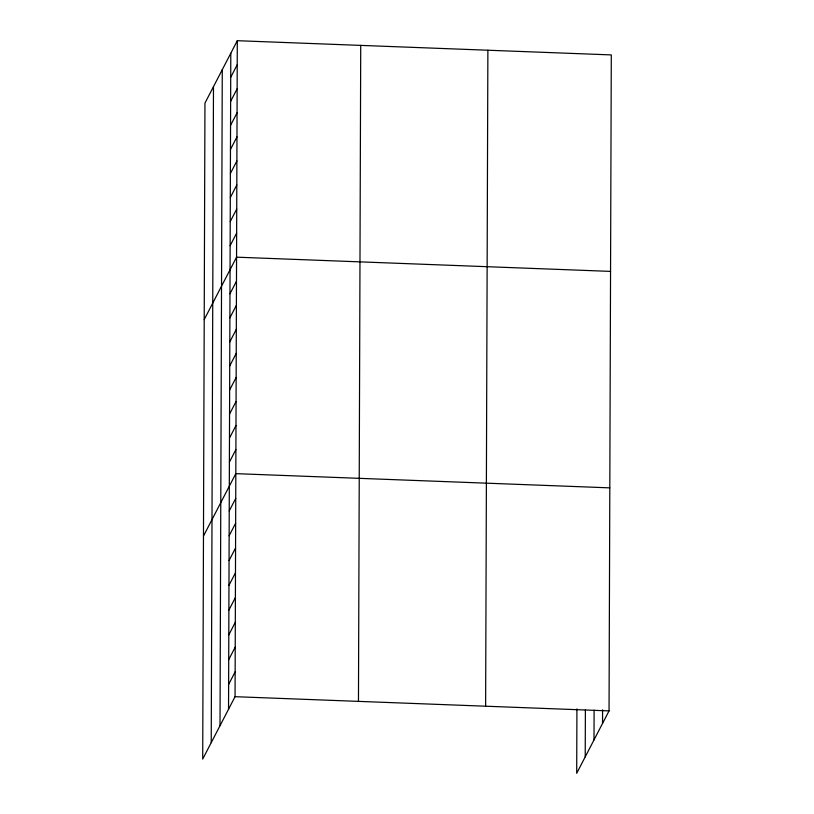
<?xml version="1.0" encoding="UTF-8"?>
<svg xmlns="http://www.w3.org/2000/svg" width="814" height="814" viewBox="0 0 814 814"><rect width="100%" height="100%" fill="white"/><g stroke="black" fill="none" stroke-linecap="round" stroke-linejoin="round"><path stroke-width="1.22" d="M211.233 742.633L213.482 86.65M220.014 725.681L222.273 69.699M228.541 709.238L230.8 53.256M237.301 40.7L204.955 103.103L202.706 759.086L235.053 696.682L237.301 40.7L611.294 54.914L609.045 710.897L576.699 773.3L576.923 708.872M358.465 701.373L360.724 45.391M485.622 706.206L487.881 50.224M585.225 756.847L585.388 709.767M594.006 739.906L594.108 710.164M602.533 723.453L602.584 709.818M230.718 77.31L237.22 64.754M230.637 101.353L237.139 88.807M230.545 125.407L237.057 112.861M230.464 149.461L236.976 136.915M230.382 173.514L236.894 160.969M230.301 197.568L236.813 185.012M230.22 221.622L236.721 209.066M230.138 245.675L236.64 233.119M204.212 319.576L236.559 257.173L610.551 271.388M229.975 293.783L236.477 281.227M229.884 317.836L236.396 305.281M229.802 341.88L236.314 329.334M229.721 365.934L236.233 353.388M229.64 389.987L236.152 377.442M229.558 414.041L236.06 401.495M229.477 438.095L235.979 425.539M229.395 462.149L235.897 449.593M203.469 536.05L235.816 473.646L609.808 487.861M229.222 510.978L235.734 498.433M229.141 535.765L235.643 523.209M229.049 560.541L235.561 547.995M228.968 585.327L235.48 572.771M228.887 610.113L235.388 597.557M228.795 634.889L235.307 622.334M228.714 659.676L235.215 647.12M228.632 684.452L235.134 671.906M235.053 696.682L609.045 710.897"/></g></svg>
